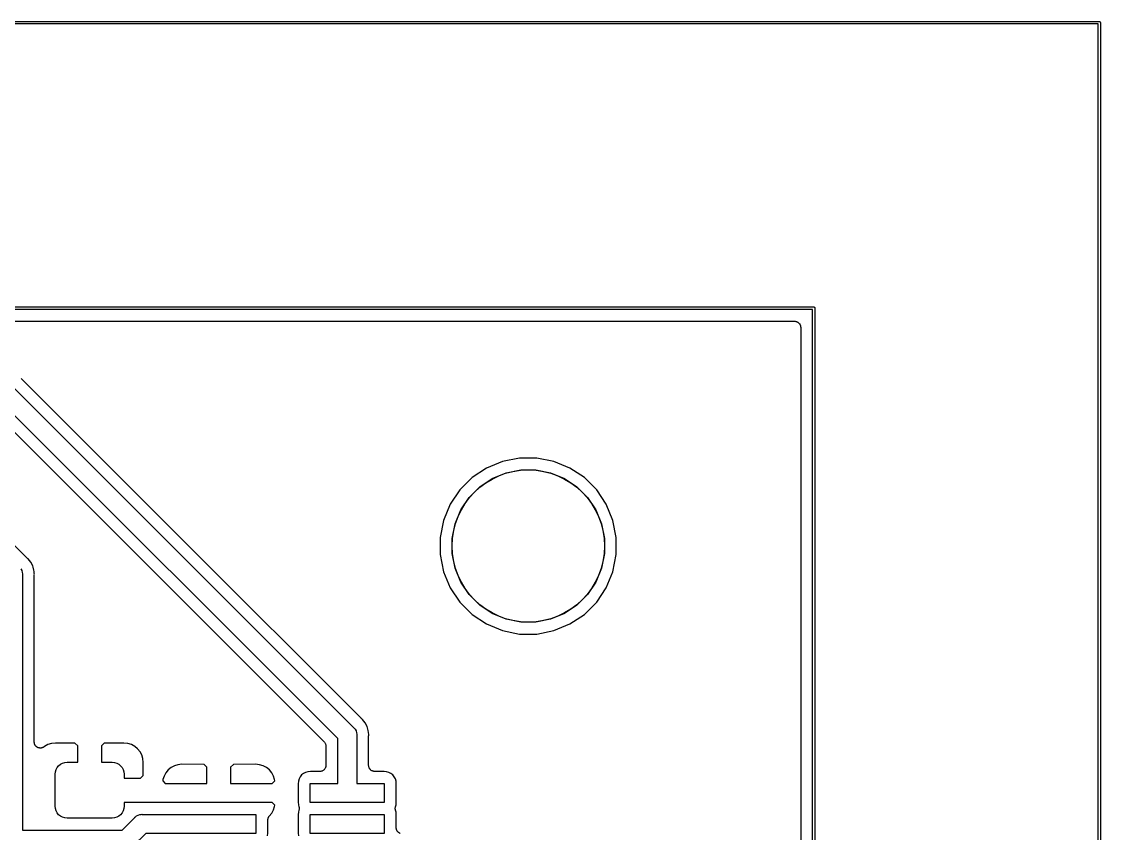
# Model space of a CAD drawing. Extents: x 104 to 166, y -141 to -89.
# Drawn here: x 143.35 to 166.03, y -106.04 to -88.97 of the extents above; entities that cross this region are included whole.
import ezdxf

# ---------------------------------------------------------------- set-up
doc = ezdxf.new("R2010")
doc.units = 0
doc.layers.add('BLACK', color=7, linetype='CONTINUOUS')

msp = doc.modelspace()

# ---------------------------------------------------------------- linework, layer by layer
at = {"layer": 'BLACK', "linetype": 'CONTINUOUS'}
for p, q in [((104.001, -88.975), (165.999, -88.975)), ((165.975, -89.025), (104.025, -89.025)), ((165.975, -140.975), (165.975, -89.025)), ((165.999, -88.975), (166, -88.9749)), ((166, -88.9749), (166.001, -88.975)), ((166.001, -88.975), (166.001, -88.975)), ((166.001, -88.975), (166.005, -88.9754)), ((166.005, -88.9754), (166.01, -88.9768)), ((166.01, -88.9768), (166.014, -88.9791)), ((166.014, -88.9791), (166.018, -88.9822)), ((166.018, -88.9822), (166.021, -88.986)), ((166.021, -88.986), (166.023, -88.9904)), ((166.023, -88.9904), (166.025, -88.9951)), ((166.025, -88.9951), (166.025, -89)), ((166.025, -89), (166.025, -89.0012)), ((166.025, -89.0012), (166.025, -140.999)), ((110.001, -94.975), (159.999, -94.975)), ((159.999, -94.975), (160, -94.9749)), ((160, -94.9749), (160.001, -94.975)), ((160.001, -94.975), (160.005, -94.9754)), ((160.005, -94.9754), (160.01, -94.9768)), ((160.01, -94.9768), (160.014, -94.9791)), ((160.014, -94.9791), (160.018, -94.9822)), ((160.018, -94.9822), (160.021, -94.986)), ((160.021, -94.986), (160.023, -94.9904)), ((160.023, -94.9904), (160.025, -94.9951)), ((160.025, -94.9951), (160.025, -95)), ((160.025, -95), (160.025, -95.0012)), ((160.025, -95.0012), (160.025, -134.999)), ((159.975, -95.025), (110.025, -95.025)), ((159.975, -134.975), (159.975, -95.025)), ((110.402, -95.275), (159.598, -95.275)), ((159.598, -95.275), (159.599, -95.275)), ((159.599, -95.275), (159.599, -95.275)), ((159.599, -95.275), (159.599, -95.275)), ((159.599, -95.275), (159.6, -95.275)), ((159.6, -95.275), (159.612, -95.2763)), ((159.612, -95.2763), (159.624, -95.2776)), ((159.624, -95.2776), (159.624, -95.2777)), ((159.624, -95.2777), (159.624, -95.2778)), ((159.624, -95.2778), (159.636, -95.2814)), ((159.636, -95.2814), (159.647, -95.2849)), ((159.647, -95.2849), (159.648, -95.2851)), ((159.648, -95.2851), (159.648, -95.2853)), ((159.648, -95.2853), (159.658, -95.291)), ((159.658, -95.291), (159.669, -95.2967)), ((159.669, -95.2967), (159.669, -95.297)), ((159.669, -95.297), (159.67, -95.2972)), ((159.67, -95.2972), (159.679, -95.3049)), ((159.679, -95.3049), (159.688, -95.3125)), ((159.688, -95.3125), (159.688, -95.3129)), ((159.688, -95.3129), (159.689, -95.3131)), ((159.689, -95.3131), (159.696, -95.3225)), ((159.696, -95.3225), (159.704, -95.3317)), ((159.704, -95.3317), (159.704, -95.3321)), ((159.704, -95.3321), (159.704, -95.3325)), ((159.704, -95.3325), (159.71, -95.3431)), ((159.71, -95.3431), (159.715, -95.3536)), ((159.715, -95.3536), (159.716, -95.354)), ((159.716, -95.354), (159.716, -95.3544)), ((159.716, -95.3544), (159.719, -95.3659)), ((159.719, -95.3659), (159.723, -95.3773)), ((159.723, -95.3773), (159.723, -95.3778)), ((159.723, -95.3778), (159.723, -95.3782)), ((159.723, -95.3782), (159.724, -95.3901)), ((159.724, -95.3901), (159.725, -95.402)), ((159.725, -95.402), (159.725, -134.598)), ((146.759, -99.895), (143.34, -96.4758)), ((143.15, -96.6395), (150.328, -103.818)), ((149.994, -104.049), (142.919, -96.974)), ((142.853, -97.2612), (149.707, -104.115)), ((143.464, -100.255), (140.65, -97.4408)), ((153.818, -98.15), (153.46, -98.2211)), ((154.182, -98.15), (153.818, -98.15)), ((154.54, -98.2211), (154.182, -98.15)), ((153.124, -98.3606), (152.821, -98.563)), ((153.46, -98.2211), (153.124, -98.3606)), ((153.533, -98.4615), (153.842, -98.4)), ((153.842, -98.4), (154.158, -98.4)), ((154.158, -98.4), (154.467, -98.4615)), ((154.876, -98.3606), (154.54, -98.2211)), ((155.179, -98.563), (154.876, -98.3606)), ((152.821, -98.563), (152.563, -98.8207)), ((152.98, -98.7572), (153.242, -98.5821)), ((153.242, -98.5821), (153.533, -98.4615)), ((154.467, -98.4615), (154.758, -98.5821)), ((154.758, -98.5821), (155.02, -98.7572)), ((155.437, -98.8207), (155.179, -98.563)), ((152.563, -98.8207), (152.361, -99.1237)), ((152.757, -98.9801), (152.98, -98.7572)), ((155.02, -98.7572), (155.243, -98.9801)), ((155.639, -99.1237), (155.437, -98.8207)), ((152.582, -99.2421), (152.757, -98.9801)), ((155.243, -98.9801), (155.418, -99.2421)), ((152.361, -99.1237), (152.221, -99.4604)), ((152.461, -99.5333), (152.582, -99.2421)), ((155.418, -99.2421), (155.539, -99.5333)), ((155.779, -99.4604), (155.639, -99.1237)), ((152.221, -99.4604), (152.15, -99.8178)), ((152.4, -99.8424), (152.461, -99.5333)), ((155.539, -99.5333), (155.6, -99.8424)), ((155.85, -99.8178), (155.779, -99.4604)), ((146.759, -99.8951), (146.759, -99.895)), ((150.492, -103.628), (146.759, -99.8951)), ((152.15, -99.8178), (152.15, -100.182)), ((152.4, -100.158), (152.4, -99.8424)), ((155.6, -99.8424), (155.6, -100.158)), ((155.85, -100.182), (155.85, -99.8178)), ((152.15, -100.182), (152.221, -100.54)), ((152.461, -100.467), (152.4, -100.158)), ((155.6, -100.158), (155.539, -100.467)), ((155.779, -100.54), (155.85, -100.182)), ((143.468, -100.258), (143.464, -100.255)), ((143.472, -100.262), (143.468, -100.258)), ((143.473, -100.263), (143.472, -100.262)), ((143.486, -100.273), (143.473, -100.263)), ((143.542, -100.342), (143.486, -100.273)), ((143.584, -100.42), (143.542, -100.342)), ((143.592, -100.448), (143.584, -100.42)), ((143.609, -100.505), (143.592, -100.448)), ((143.592, -100.448), (143.592, -100.448)), ((143.333, -100.481), (143.352, -100.516)), ((143.352, -100.516), (143.363, -100.554)), ((143.363, -100.554), (143.366, -100.583)), ((143.366, -100.583), (143.366, -100.583)), ((143.366, -100.583), (143.367, -100.593)), ((143.367, -100.593), (143.366, -100.603)), ((143.366, -100.603), (143.366, -105.972)), ((143.613, -100.537), (143.609, -100.505)), ((143.616, -100.575), (143.613, -100.537)), ((143.613, -100.537), (143.613, -100.537)), ((143.618, -100.593), (143.616, -100.575)), ((143.616, -100.575), (143.616, -100.575)), ((143.616, -100.62), (143.617, -100.614)), ((143.616, -100.621), (143.616, -100.62)), ((143.616, -104.121), (143.616, -100.621)), ((143.617, -100.609), (143.618, -100.593)), ((143.617, -100.614), (143.617, -100.609)), ((152.221, -100.54), (152.361, -100.876)), ((152.582, -100.758), (152.461, -100.467)), ((155.539, -100.467), (155.418, -100.758)), ((155.639, -100.876), (155.779, -100.54)), ((152.361, -100.876), (152.563, -101.179)), ((152.757, -101.02), (152.582, -100.758)), ((155.418, -100.758), (155.243, -101.02)), ((155.437, -101.179), (155.639, -100.876)), ((152.98, -101.243), (152.757, -101.02)), ((155.243, -101.02), (155.02, -101.243)), ((152.563, -101.179), (152.821, -101.437)), ((153.242, -101.418), (152.98, -101.243)), ((155.02, -101.243), (154.758, -101.418)), ((155.179, -101.437), (155.437, -101.179)), ((152.821, -101.437), (153.124, -101.639)), ((153.533, -101.539), (153.242, -101.418)), ((153.842, -101.6), (153.533, -101.539)), ((154.467, -101.539), (154.158, -101.6)), ((154.758, -101.418), (154.467, -101.539)), ((154.876, -101.639), (155.179, -101.437)), ((153.124, -101.639), (153.46, -101.779)), ((153.46, -101.779), (153.818, -101.85)), ((154.158, -101.6), (153.842, -101.6)), ((154.182, -101.85), (154.54, -101.779)), ((154.54, -101.779), (154.876, -101.639)), ((153.818, -101.85), (154.182, -101.85)), ((150.328, -103.818), (150.336, -103.824)), ((150.336, -103.824), (150.342, -103.832)), ((150.342, -103.832), (150.342, -103.832)), ((150.342, -103.832), (150.345, -103.835)), ((150.345, -103.835), (150.361, -103.854)), ((150.496, -103.631), (150.492, -103.628)), ((150.5, -103.635), (150.496, -103.631)), ((150.501, -103.636), (150.5, -103.635)), ((150.514, -103.646), (150.501, -103.636)), ((150.57, -103.715), (150.514, -103.646)), ((150.612, -103.793), (150.57, -103.715)), ((150.637, -103.878), (150.612, -103.793)), ((149.994, -104.204), (149.994, -104.049)), ((150.361, -103.854), (150.38, -103.889)), ((150.38, -103.889), (150.391, -103.927)), ((150.391, -103.927), (150.394, -103.956)), ((150.394, -103.956), (150.394, -103.956)), ((150.394, -103.956), (150.395, -103.966)), ((150.395, -103.966), (150.394, -103.976)), ((150.394, -103.976), (150.394, -104.992)), ((150.646, -103.966), (150.637, -103.878)), ((150.644, -103.993), (150.645, -103.987)), ((150.644, -103.994), (150.644, -103.993)), ((150.644, -104.613), (150.644, -103.994)), ((150.645, -103.982), (150.646, -103.966)), ((150.645, -103.987), (150.645, -103.982)), ((143.617, -104.127), (143.616, -104.121)), ((143.617, -104.133), (143.617, -104.127)), ((143.618, -104.14), (143.617, -104.133)), ((143.618, -104.146), (143.618, -104.14)), ((143.62, -104.152), (143.618, -104.146)), ((143.621, -104.158), (143.62, -104.152)), ((143.624, -104.164), (143.621, -104.158)), ((143.626, -104.17), (143.624, -104.164)), ((143.628, -104.175), (143.626, -104.17)), ((143.631, -104.18), (143.628, -104.175)), ((143.634, -104.186), (143.631, -104.18)), ((143.637, -104.192), (143.634, -104.186)), ((143.641, -104.196), (143.637, -104.192)), ((143.644, -104.201), (143.641, -104.196)), ((143.649, -104.206), (143.644, -104.201)), ((143.653, -104.211), (143.649, -104.206)), ((143.657, -104.215), (143.653, -104.211)), ((143.662, -104.219), (143.657, -104.215)), ((143.667, -104.222), (143.662, -104.219)), ((143.672, -104.227), (143.667, -104.222)), ((143.677, -104.229), (143.672, -104.227)), ((143.682, -104.233), (143.677, -104.229)), ((143.688, -104.235), (143.682, -104.233)), ((143.694, -104.238), (143.688, -104.235)), ((143.699, -104.24), (143.694, -104.238)), ((143.705, -104.242), (143.699, -104.24)), ((143.711, -104.244), (143.705, -104.242)), ((143.717, -104.246), (143.711, -104.244)), ((143.723, -104.246), (143.717, -104.246)), ((143.729, -104.248), (143.723, -104.246)), ((143.736, -104.248), (143.729, -104.248)), ((143.742, -104.248), (143.736, -104.248)), ((143.748, -104.248), (143.742, -104.248)), ((143.754, -104.248), (143.748, -104.248)), ((143.76, -104.247), (143.754, -104.248)), ((143.767, -104.246), (143.76, -104.247)), ((143.773, -104.244), (143.767, -104.246)), ((143.778, -104.243), (143.773, -104.244)), ((143.784, -104.241), (143.778, -104.243)), ((143.791, -104.239), (143.784, -104.241)), ((143.796, -104.236), (143.791, -104.239)), ((143.801, -104.234), (143.796, -104.236)), ((143.807, -104.231), (143.801, -104.234)), ((143.813, -104.228), (143.807, -104.231)), ((143.817, -104.224), (143.813, -104.228)), ((143.822, -104.221), (143.817, -104.224)), ((143.824, -104.219), (143.822, -104.221)), ((143.832, -104.213), (143.824, -104.219)), ((143.901, -104.176), (143.832, -104.213)), ((143.977, -104.153), (143.901, -104.176)), ((144.061, -104.144), (143.977, -104.153)), ((144.472, -104.147), (144.061, -104.144)), ((144.53, -104.204), (144.472, -104.147)), ((144.53, -104.547), (144.53, -104.204)), ((145.088, -104.147), (145.03, -104.204)), ((145.03, -104.204), (145.03, -104.547)), ((145.499, -104.144), (145.088, -104.147)), ((145.583, -104.153), (145.499, -104.144)), ((145.659, -104.176), (145.583, -104.153)), ((145.728, -104.213), (145.659, -104.176)), ((145.789, -104.263), (145.728, -104.213)), ((145.839, -104.324), (145.789, -104.263)), ((149.707, -104.115), (149.707, -104.115)), ((149.707, -104.115), (149.707, -104.116)), ((149.707, -104.116), (149.707, -104.116)), ((149.707, -104.116), (149.708, -104.116)), ((149.708, -104.116), (149.715, -104.126)), ((149.715, -104.126), (149.723, -104.135)), ((149.723, -104.135), (149.723, -104.135)), ((149.723, -104.135), (149.724, -104.136)), ((149.724, -104.136), (149.729, -104.146)), ((149.729, -104.146), (149.734, -104.157)), ((149.734, -104.157), (149.735, -104.157)), ((149.735, -104.157), (149.735, -104.158)), ((149.735, -104.158), (149.738, -104.169)), ((149.738, -104.169), (149.742, -104.18)), ((149.742, -104.18), (149.742, -104.181)), ((149.742, -104.181), (149.742, -104.182)), ((149.742, -104.182), (149.743, -104.193)), ((149.743, -104.193), (149.744, -104.205)), ((149.744, -104.205), (149.744, -104.222)), ((149.744, -104.222), (149.744, -104.222)), ((149.744, -104.222), (149.744, -104.613)), ((149.994, -104.992), (149.994, -104.204)), ((149.994, -104.204), (149.994, -104.204)), ((145.876, -104.393), (145.839, -104.324)), ((145.899, -104.469), (145.876, -104.393)), ((145.908, -104.553), (145.899, -104.469)), ((144.055, -104.797), (144.06, -104.748)), ((144.06, -104.748), (144.074, -104.701)), ((144.074, -104.701), (144.097, -104.658)), ((144.097, -104.658), (144.128, -104.62)), ((144.128, -104.62), (144.166, -104.589)), ((144.166, -104.589), (144.209, -104.566)), ((144.209, -104.566), (144.256, -104.552)), ((144.256, -104.552), (144.305, -104.547)), ((144.305, -104.547), (144.53, -104.547)), ((145.03, -104.547), (145.255, -104.547)), ((145.255, -104.547), (145.304, -104.552)), ((145.304, -104.552), (145.351, -104.566)), ((145.351, -104.566), (145.394, -104.589)), ((145.394, -104.589), (145.432, -104.62)), ((145.432, -104.62), (145.463, -104.658)), ((145.463, -104.658), (145.486, -104.701)), ((145.486, -104.701), (145.5, -104.748)), ((145.5, -104.748), (145.505, -104.797)), ((145.905, -104.827), (145.908, -104.553)), ((146.43, -104.707), (146.38, -104.768)), ((146.491, -104.657), (146.43, -104.707)), ((146.561, -104.62), (146.491, -104.657)), ((146.636, -104.598), (146.561, -104.62)), ((146.721, -104.589), (146.636, -104.598)), ((147.186, -104.592), (146.721, -104.589)), ((147.244, -104.649), (147.186, -104.592)), ((147.244, -104.992), (147.244, -104.649)), ((147.802, -104.592), (147.744, -104.649)), ((147.744, -104.649), (147.744, -104.992)), ((148.267, -104.589), (147.802, -104.592)), ((148.352, -104.598), (148.267, -104.589)), ((148.427, -104.62), (148.352, -104.598)), ((148.497, -104.657), (148.427, -104.62)), ((148.558, -104.707), (148.497, -104.657)), ((148.608, -104.768), (148.558, -104.707)), ((149.318, -104.76), (149.274, -104.783)), ((149.365, -104.746), (149.318, -104.76)), ((149.42, -104.74), (149.365, -104.746)), ((149.617, -104.74), (149.42, -104.74)), ((149.629, -104.739), (149.617, -104.74)), ((149.641, -104.738), (149.629, -104.739)), ((149.642, -104.738), (149.641, -104.738)), ((149.641, -104.738), (149.641, -104.738)), ((149.653, -104.734), (149.642, -104.738)), ((149.665, -104.731), (149.653, -104.734)), ((149.676, -104.725), (149.665, -104.731)), ((149.665, -104.731), (149.665, -104.731)), ((149.665, -104.731), (149.665, -104.731)), ((149.687, -104.719), (149.676, -104.725)), ((149.697, -104.711), (149.687, -104.719)), ((149.687, -104.719), (149.687, -104.719)), ((149.687, -104.719), (149.687, -104.719)), ((149.706, -104.704), (149.697, -104.711)), ((149.714, -104.694), (149.706, -104.703)), ((149.706, -104.703), (149.706, -104.704)), ((149.706, -104.704), (149.706, -104.704)), ((149.722, -104.685), (149.714, -104.694)), ((149.728, -104.674), (149.722, -104.684)), ((149.722, -104.684), (149.722, -104.685)), ((149.722, -104.685), (149.722, -104.685)), ((149.734, -104.663), (149.728, -104.674)), ((149.738, -104.651), (149.734, -104.662)), ((149.734, -104.662), (149.734, -104.663)), ((149.734, -104.663), (149.734, -104.663)), ((149.741, -104.64), (149.738, -104.651)), ((149.743, -104.627), (149.741, -104.639)), ((149.741, -104.639), (149.741, -104.639)), ((149.741, -104.639), (149.741, -104.64)), ((149.744, -104.615), (149.743, -104.627)), ((149.744, -104.613), (149.744, -104.614)), ((149.744, -104.614), (149.744, -104.614)), ((149.744, -104.614), (149.744, -104.614)), ((149.744, -104.614), (149.744, -104.615)), ((150.645, -104.625), (150.644, -104.613)), ((150.646, -104.637), (150.645, -104.625)), ((150.646, -104.638), (150.646, -104.637)), ((150.646, -104.637), (150.646, -104.637)), ((150.65, -104.649), (150.646, -104.638)), ((150.653, -104.661), (150.65, -104.649)), ((150.654, -104.662), (150.653, -104.661)), ((150.653, -104.661), (150.653, -104.661)), ((150.659, -104.672), (150.654, -104.662)), ((150.665, -104.683), (150.659, -104.672)), ((150.673, -104.693), (150.665, -104.683)), ((150.665, -104.683), (150.665, -104.683)), ((150.665, -104.683), (150.665, -104.683)), ((150.68, -104.702), (150.673, -104.693)), ((150.681, -104.702), (150.68, -104.702)), ((150.681, -104.703), (150.681, -104.702)), ((150.69, -104.71), (150.681, -104.703)), ((150.699, -104.718), (150.69, -104.71)), ((150.7, -104.718), (150.699, -104.718)), ((150.711, -104.724), (150.7, -104.718)), ((150.7, -104.718), (150.7, -104.718)), ((150.721, -104.73), (150.711, -104.724)), ((150.722, -104.73), (150.721, -104.73)), ((150.721, -104.73), (150.721, -104.73)), ((150.733, -104.734), (150.722, -104.73)), ((150.745, -104.737), (150.733, -104.734)), ((150.745, -104.738), (150.745, -104.737)), ((150.745, -104.737), (150.745, -104.737)), ((150.757, -104.739), (150.745, -104.738)), ((150.769, -104.74), (150.757, -104.739)), ((150.77, -104.74), (150.769, -104.74)), ((150.771, -104.74), (150.77, -104.74)), ((150.77, -104.74), (150.77, -104.74)), ((150.77, -104.74), (150.77, -104.74)), ((150.968, -104.74), (150.771, -104.74)), ((151.023, -104.746), (150.968, -104.74)), ((151.07, -104.76), (151.023, -104.746)), ((151.114, -104.783), (151.07, -104.76)), ((144.055, -105.472), (144.055, -104.797)), ((145.505, -104.797), (145.505, -104.884)), ((145.505, -104.884), (145.848, -104.884)), ((145.848, -104.884), (145.905, -104.827)), ((146.32, -104.911), (146.318, -104.939)), ((146.318, -104.939), (146.371, -104.992)), ((146.343, -104.837), (146.32, -104.911)), ((146.38, -104.768), (146.343, -104.837)), ((148.645, -104.837), (148.608, -104.768)), ((148.617, -104.992), (148.67, -104.939)), ((148.668, -104.911), (148.645, -104.837)), ((148.67, -104.939), (148.668, -104.911)), ((149.168, -104.943), (149.162, -104.998)), ((149.182, -104.896), (149.168, -104.943)), ((149.205, -104.852), (149.182, -104.896)), ((149.236, -104.814), (149.205, -104.852)), ((149.274, -104.783), (149.236, -104.814)), ((151.152, -104.814), (151.114, -104.783)), ((151.183, -104.852), (151.152, -104.814)), ((151.206, -104.896), (151.183, -104.852)), ((151.22, -104.943), (151.206, -104.896)), ((151.226, -104.998), (151.22, -104.943)), ((146.371, -104.992), (147.244, -104.992)), ((147.744, -104.992), (148.617, -104.992)), ((149.162, -104.998), (149.162, -105.386)), ((149.414, -105.392), (149.414, -104.992)), ((149.414, -104.992), (149.994, -104.992)), ((150.394, -104.992), (150.974, -104.992)), ((150.974, -104.992), (150.974, -105.392)), ((151.226, -105.386), (151.226, -104.998)), ((148.274, -105.392), (145.505, -105.392)), ((145.505, -105.392), (145.505, -105.472)), ((148.28, -105.391), (148.274, -105.391)), ((148.274, -105.391), (148.274, -105.392)), ((148.285, -105.391), (148.28, -105.391)), ((148.291, -105.392), (148.285, -105.391)), ((148.293, -105.392), (148.291, -105.392)), ((148.617, -105.392), (148.293, -105.392)), ((148.67, -105.445), (148.617, -105.392)), ((149.162, -105.386), (149.168, -105.441)), ((149.168, -105.441), (149.179, -105.48)), ((150.184, -105.392), (149.414, -105.392)), ((150.194, -105.393), (150.184, -105.392)), ((150.204, -105.392), (150.194, -105.393)), ((150.974, -105.392), (150.204, -105.392)), ((151.209, -105.48), (151.22, -105.441)), ((151.22, -105.441), (151.226, -105.386)), ((144.06, -105.521), (144.055, -105.472)), ((144.074, -105.568), (144.06, -105.521)), ((144.097, -105.611), (144.074, -105.568)), ((144.128, -105.649), (144.097, -105.611)), ((144.166, -105.68), (144.128, -105.649)), ((145.432, -105.649), (145.394, -105.68)), ((145.463, -105.611), (145.432, -105.649)), ((145.486, -105.568), (145.463, -105.611)), ((145.5, -105.521), (145.486, -105.568)), ((145.505, -105.472), (145.5, -105.521)), ((145.763, -105.675), (145.798, -105.656)), ((145.798, -105.656), (145.836, -105.645)), ((145.836, -105.645), (145.865, -105.642)), ((145.865, -105.642), (145.875, -105.641)), ((145.865, -105.642), (145.865, -105.642)), ((145.875, -105.641), (145.885, -105.642)), ((145.885, -105.642), (148.274, -105.642)), ((148.274, -105.642), (148.274, -106.042)), ((148.555, -105.68), (148.608, -105.616)), ((148.608, -105.616), (148.645, -105.547)), ((148.645, -105.547), (148.668, -105.473)), ((148.668, -105.473), (148.67, -105.445)), ((149.168, -105.593), (149.162, -105.648)), ((149.162, -105.648), (149.162, -106.036)), ((149.179, -105.554), (149.168, -105.593)), ((149.179, -105.48), (149.18, -105.48)), ((149.182, -105.542), (149.179, -105.554)), ((149.18, -105.48), (149.18, -105.48)), ((149.18, -105.48), (149.18, -105.48)), ((149.18, -105.48), (149.18, -105.482)), ((149.18, -105.482), (149.182, -105.493)), ((149.182, -105.493), (149.184, -105.505)), ((149.184, -105.531), (149.182, -105.542)), ((149.184, -105.505), (149.184, -105.505)), ((149.184, -105.505), (149.184, -105.506)), ((149.184, -105.506), (149.184, -105.518)), ((149.184, -105.518), (149.184, -105.53)), ((149.184, -105.53), (149.184, -105.53)), ((149.184, -105.53), (149.184, -105.531)), ((149.414, -106.042), (149.414, -105.642)), ((149.414, -105.642), (150.974, -105.642)), ((150.974, -105.642), (150.974, -106.042)), ((151.204, -105.503), (151.206, -105.492)), ((151.204, -105.504), (151.204, -105.503)), ((151.204, -105.516), (151.204, -105.504)), ((151.204, -105.504), (151.204, -105.504)), ((151.204, -105.528), (151.204, -105.516)), ((151.204, -105.529), (151.204, -105.528)), ((151.206, -105.541), (151.204, -105.529)), ((151.204, -105.529), (151.204, -105.529)), ((151.206, -105.492), (151.209, -105.48)), ((151.208, -105.552), (151.206, -105.541)), ((151.208, -105.554), (151.208, -105.552)), ((151.209, -105.554), (151.208, -105.554)), ((151.208, -105.554), (151.208, -105.554)), ((151.208, -105.554), (151.208, -105.554)), ((151.22, -105.593), (151.209, -105.554)), ((151.226, -105.648), (151.22, -105.593)), ((151.226, -105.924), (151.226, -105.648)), ((144.209, -105.703), (144.166, -105.68)), ((144.256, -105.717), (144.209, -105.703)), ((144.305, -105.722), (144.256, -105.717)), ((145.255, -105.722), (144.305, -105.722)), ((145.304, -105.717), (145.255, -105.722)), ((145.351, -105.703), (145.304, -105.717)), ((145.394, -105.68), (145.351, -105.703)), ((145.462, -105.972), (145.727, -105.708)), ((145.727, -105.708), (145.733, -105.7)), ((145.733, -105.7), (145.742, -105.692)), ((145.742, -105.692), (145.756, -105.681)), ((145.756, -105.681), (145.763, -105.675)), ((148.526, -105.748), (148.528, -105.741)), ((148.526, -105.754), (148.526, -105.748)), ((148.526, -105.759), (148.526, -105.754)), ((148.526, -105.761), (148.526, -105.759)), ((148.526, -106.036), (148.526, -105.761)), ((148.528, -105.741), (148.529, -105.735)), ((148.529, -105.735), (148.53, -105.729)), ((148.53, -105.729), (148.531, -105.724)), ((148.531, -105.724), (148.534, -105.717)), ((148.534, -105.717), (148.536, -105.711)), ((148.536, -105.711), (148.539, -105.706)), ((148.539, -105.706), (148.541, -105.701)), ((148.541, -105.701), (148.545, -105.695)), ((148.545, -105.695), (148.548, -105.689)), ((148.548, -105.689), (148.552, -105.685)), ((148.552, -105.685), (148.555, -105.68)), ((143.366, -105.972), (145.462, -105.972)), ((145.958, -106.042), (145.693, -106.306)), ((148.274, -106.042), (145.958, -106.042)), ((148.52, -106.091), (148.526, -106.036)), ((149.162, -106.036), (149.168, -106.091)), ((150.974, -106.042), (149.414, -106.042)), ((151.226, -105.93), (151.226, -105.924)), ((151.226, -105.936), (151.226, -105.93)), ((151.228, -105.942), (151.226, -105.936)), ((151.228, -105.949), (151.228, -105.942)), ((151.23, -105.955), (151.228, -105.949)), ((151.231, -105.96), (151.23, -105.955)), ((151.233, -105.966), (151.231, -105.96)), ((151.235, -105.973), (151.233, -105.966)), ((151.238, -105.978), (151.235, -105.973)), ((151.24, -105.983), (151.238, -105.978)), ((151.244, -105.989), (151.24, -105.983)), ((151.247, -105.995), (151.244, -105.989)), ((151.251, -105.999), (151.247, -105.995)), ((151.254, -106.004), (151.251, -105.999)), ((151.259, -106.009), (151.254, -106.004)), ((151.263, -106.014), (151.259, -106.009)), ((151.267, -106.017), (151.263, -106.014)), ((151.271, -106.022), (151.267, -106.017)), ((151.277, -106.025), (151.271, -106.022)), ((151.282, -106.03), (151.277, -106.025)), ((151.287, -106.032), (151.282, -106.03)), ((151.292, -106.036), (151.287, -106.032)), ((151.298, -106.038), (151.292, -106.036)), ((151.304, -106.041), (151.298, -106.038)), ((151.309, -106.043), (151.304, -106.041))]:
    msp.add_line(p, q, dxfattribs=at)
at = {"layer": 'BLACK'}
msp.add_circle((154, -100), 1.6, dxfattribs=at)
msp.add_circle((154, -100), 1.6, dxfattribs=at)

doc.saveas('drawing.dxf')
